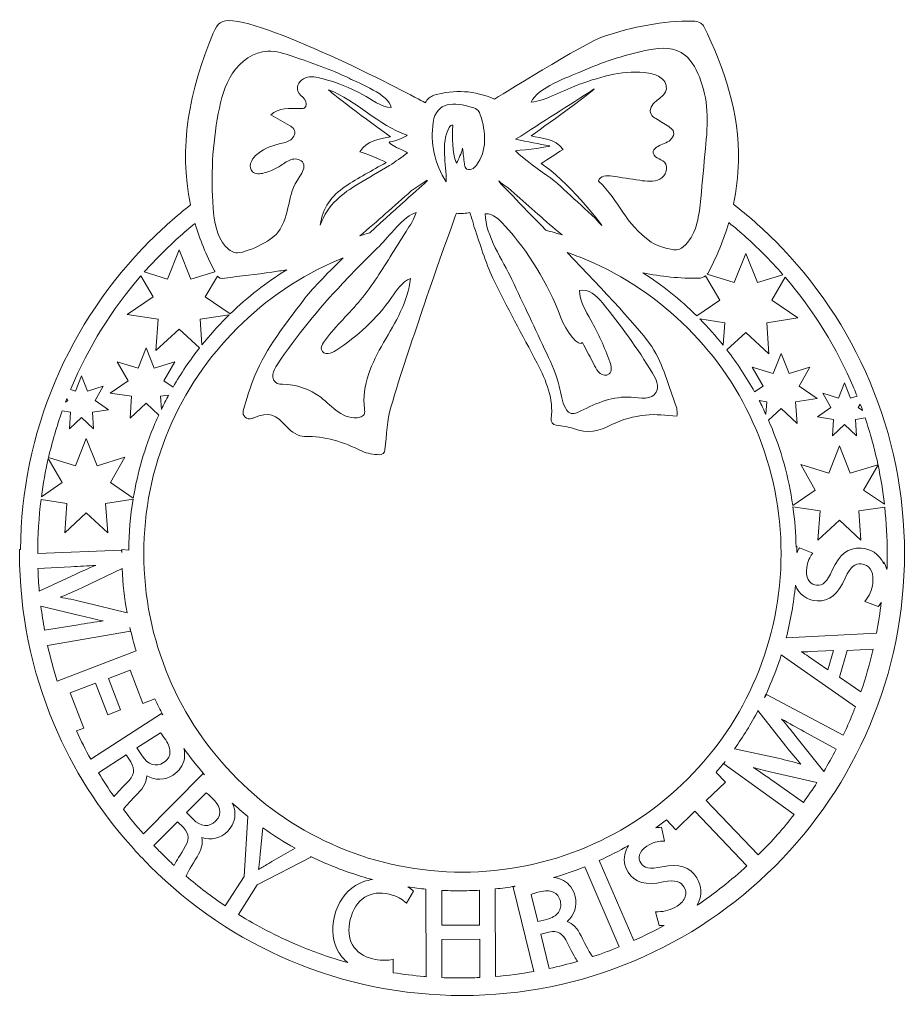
# Model space of a CAD drawing. Header units: millimetres. Extents: x 494 to 904, y -948 to 514.
# Drawn here: x 493.8 to 904.3, y 61.4 to 514.3 of the extents above; entities that cross this region are included whole.
import ezdxf

# ---------------------------------------------------------------- set-up
doc = ezdxf.new("R2010")
doc.units = ezdxf.units.MM
doc.header["$MEASUREMENT"] = 0
doc.layers.add('Layer 2', color=7, linetype='Continuous')

msp = doc.modelspace()

# ---------------------------------------------------------------- linework, layer by layer
at = {"layer": 'Layer 2', "lineweight": 0}
for points, knots in [([(888.23, 346.33), (877.9, 370.75), (863.11, 392.68), (844.28, 411.51), (838.16, 417.63), (831.71, 423.31), (824.97, 428.56), (826.33, 435.01), (827.12, 441.62), (827.28, 448.39), (827.82, 470.85), (820.83, 491.43), (811.17, 511.27), (810.55, 512.52), (808.08, 513.51), (806.47, 513.53), (792.11, 513.68), (778.21, 510.9), (764.64, 506.37), (756.36, 503.6), (714.38, 477.47), (714.15, 477.35), (714.15, 477.35), (714.15, 477.35), (714.15, 477.35), (705, 481.29), (695.55, 481.97), (686.01, 479.08), (684.49, 478.62), (682.58, 477.13), (682.16, 475.73), (682.15, 475.69), (682.14, 475.65), (682.13, 475.62), (680.22, 476.6), (615.44, 511.23), (592.77, 513.68), (587.46, 514.25), (585.54, 512.55), (583.57, 507.87), (572.34, 481.23), (567.58, 454.69), (573.09, 428.2), (566.51, 423.05), (560.22, 417.49), (554.25, 411.51), (535.41, 392.68), (520.63, 370.75), (510.3, 346.33), (499.85, 321.62), (494.44, 295.42), (494.19, 268.41), (494.19, 268.41), (493.76, 268.4), (493.76, 268.4), (493.76, 267.79), (493.75, 267.19), (493.75, 266.59), (493.75, 239.04), (499.15, 212.32), (509.79, 187.16), (518.55, 166.44), (530.54, 147.53), (545.5, 130.79), (548.31, 127.61), (551.23, 124.5), (554.25, 121.48), (573.08, 102.65), (595.01, 87.86), (619.43, 77.53), (644.72, 66.84), (671.58, 61.41), (699.26, 61.41), (726.95, 61.41), (753.81, 66.84), (779.09, 77.53), (803.51, 87.86), (825.45, 102.65), (844.28, 121.48), (863.11, 140.32), (877.9, 162.25), (888.23, 186.67), (898.92, 211.96), (904.35, 238.81), (904.35, 266.5), (904.35, 294.18), (898.92, 321.04), (888.23, 346.33)], [0, 0, 0, 0, 1, 1, 1, 2, 2, 2, 3, 3, 3, 4, 4, 4, 5, 5, 5, 6, 6, 6, 7, 7, 7, 8, 8, 8, 9, 9, 9, 10, 10, 10, 11, 11, 11, 12, 12, 12, 13, 13, 13, 14, 14, 14, 15, 15, 15, 16, 16, 16, 17, 17, 17, 18, 18, 18, 19, 19, 19, 20, 20, 20, 21, 21, 21, 22, 22, 22, 23, 23, 23, 24, 24, 24, 25, 25, 25, 26, 26, 26, 27, 27, 27, 28, 28, 28, 29, 29, 29, 29]), ([(585.99, 470.65), (587.23, 477.21), (588.92, 483.83), (592.61, 489.39), (596.29, 494.96), (602.3, 499.35), (608.97, 499.56), (612.84, 499.68), (616.6, 498.43), (620.27, 497.2), (629.23, 494.18), (638.22, 491.15), (646.7, 486.97), (651.5, 484.61), (665.24, 479.38), (666.15, 473.44), (661.78, 473.54), (656.97, 477.28), (653.18, 479.35), (647.2, 482.61), (640.82, 485.14), (634.23, 486.87), (631.66, 487.55), (628.89, 488.09), (626.39, 487.19), (623.88, 486.3), (621.92, 483.41), (622.94, 480.95), (623.54, 479.49), (624.99, 478.57), (625.96, 477.32), (626.92, 476.07), (627.2, 473.9), (625.81, 473.16), (625.26, 472.87), (624.6, 472.89), (623.98, 472.92), (619.23, 473.16), (613.93, 473.26), (610.38, 470.09), (613.25, 468.43), (616.12, 466.76), (618.99, 465.1), (619.76, 464.65), (620.56, 464.17), (621.04, 463.41), (622.05, 461.81), (621.12, 459.56), (619.58, 458.44), (618.05, 457.32), (616.09, 457), (614.24, 456.56), (610.23, 455.61), (606.3, 453.94), (603.3, 451.12), (601.23, 449.16), (599.73, 445.62), (601.78, 443.65), (603.16, 442.33), (605.38, 442.55), (607.22, 443.04), (609.99, 443.79), (612.64, 444.96), (615.04, 446.52), (616.7, 447.6), (618.3, 448.88), (620.21, 449.39), (622.13, 449.9), (624.52, 449.35), (625.38, 447.57), (626.34, 445.6), (625.05, 443.32), (623.8, 441.52), (617.15, 431.89), (620.12, 424.89), (613.48, 415.26), (611.1, 411.83), (598.17, 405.34), (594.05, 406.03), (592.2, 406.33), (590.63, 407.56), (589.38, 408.96), (585.13, 413.75), (584.08, 420.52), (583.59, 426.9), (582.46, 441.51), (583.26, 456.26), (585.99, 470.65)], [0, 0, 0, 0, 1, 1, 1, 2, 2, 2, 3, 3, 3, 4, 4, 4, 5, 5, 5, 6, 6, 6, 7, 7, 7, 8, 8, 8, 9, 9, 9, 10, 10, 10, 11, 11, 11, 12, 12, 12, 13, 13, 13, 14, 14, 14, 15, 15, 15, 16, 16, 16, 17, 17, 17, 18, 18, 18, 19, 19, 19, 20, 20, 20, 21, 21, 21, 22, 22, 22, 23, 23, 23, 24, 24, 24, 25, 25, 25, 26, 26, 26, 27, 27, 27, 28, 28, 28, 29, 29, 29, 29]), ([(754.47, 490.19), (763.79, 494.33), (773.53, 497.53), (783.49, 499.72), (789.26, 500.99), (795.63, 501.83), (800.76, 498.91), (804.94, 496.53), (807.48, 492.07), (809.21, 487.59), (811.16, 482.55), (812.34, 477.23), (812.71, 471.84), (813.11, 466.05), (812.56, 460.24), (812.02, 454.46), (811.29, 446.71), (810.57, 438.96), (809.84, 431.21), (809.12, 423.57), (808.12, 415.29), (802.79, 409.76), (801.63, 408.55), (800.18, 407.47), (798.51, 407.34), (796.06, 407.14), (788.87, 409.54), (786.87, 410.96), (774.24, 419.97), (772.34, 429.74), (762.41, 439.28), (762.93, 441.75), (766.35, 441.96), (768.84, 441.58), (773.06, 440.94), (777.27, 440.29), (781.49, 439.65), (784.62, 439.18), (788, 438.73), (790.82, 440.19), (793.63, 441.64), (795.2, 445.83), (792.95, 448.06), (792.03, 448.98), (790.72, 449.36), (789.59, 450.01), (788.47, 450.66), (787.44, 451.87), (787.75, 453.13), (787.88, 453.65), (788.22, 454.09), (788.61, 454.46), (790.19, 455.96), (792.48, 456.39), (794.4, 457.43), (796.31, 458.46), (798, 460.77), (796.99, 462.7), (796.56, 463.53), (795.73, 464.07), (794.94, 464.56), (792.95, 465.81), (790.96, 467.06), (788.97, 468.3), (788.13, 468.83), (787.25, 469.4), (786.77, 470.26), (785.62, 472.33), (787.25, 474.86), (789.08, 476.36), (790.9, 477.86), (793.16, 479.23), (793.74, 481.52), (794.26, 483.57), (793.17, 485.77), (791.51, 487.08), (789.86, 488.39), (787.75, 488.97), (785.67, 489.32), (774.86, 491.16), (763.89, 487.88), (753.57, 484.19), (746.56, 481.68), (738.27, 476.76), (731.08, 475.83), (734, 482.62), (748.12, 487.37), (754.47, 490.19)], [0, 0, 0, 0, 1, 1, 1, 2, 2, 2, 3, 3, 3, 4, 4, 4, 5, 5, 5, 6, 6, 6, 7, 7, 7, 8, 8, 8, 9, 9, 9, 10, 10, 10, 11, 11, 11, 12, 12, 12, 13, 13, 13, 14, 14, 14, 15, 15, 15, 16, 16, 16, 17, 17, 17, 18, 18, 18, 19, 19, 19, 20, 20, 20, 21, 21, 21, 22, 22, 22, 23, 23, 23, 24, 24, 24, 25, 25, 25, 26, 26, 26, 27, 27, 27, 28, 28, 28, 29, 29, 29, 29]), ([(673.79, 452.33), (670.99, 450.37), (668.27, 448.29), (665.36, 446.5), (660.55, 443.54), (655.55, 440.87), (650.74, 437.89), (644.11, 433.78), (636.64, 428.51), (633.28, 418.9), (634.24, 426.76), (638.61, 432.58), (644.88, 436.79), (650.88, 440.83), (657.36, 444.15), (663.85, 447.91), (661.49, 449.3), (653.85, 452.33), (651.61, 452.84), (655.24, 458.3), (660.7, 458.8), (665.94, 459.85), (655.89, 466.91), (636.84, 481.34), (637.07, 481.7), (650.34, 476.56), (660.04, 465.24), (673.61, 460.6), (673.51, 460), (668.2, 457.82), (665.63, 457.44), (663.09, 457.06), (673.64, 452.81), (673.79, 452.33)], [0, 0, 0, 0, 1, 1, 1, 2, 2, 2, 3, 3, 3, 4, 4, 4, 5, 5, 5, 6, 6, 6, 7, 7, 7, 8, 8, 8, 9, 9, 9, 10, 10, 10, 11, 11, 11, 11]), ([(723.93, 458.68), (736.48, 466.71), (748.44, 474.37), (760.4, 482.02), (760.64, 481.64), (741.17, 467.23), (731.08, 460.31), (736.21, 458.98), (742.07, 459.2), (745.96, 454), (742.47, 451.76), (739.26, 449.69), (735.77, 447.45), (747.07, 440.38), (764.25, 418.97), (763.87, 418.61), (760.26, 423.05), (755.18, 427.24), (751, 431.05), (746.64, 435.02), (743.24, 438.7), (738.3, 442.01), (733.4, 445.28), (723.79, 452.81), (723.93, 453.38), (729.11, 453.74), (739.67, 455.2), (739.76, 455.57), (734.7, 456.56), (729.63, 457.56), (723.93, 458.68)], [0, 0, 0, 0, 1, 1, 1, 2, 2, 2, 3, 3, 3, 4, 4, 4, 5, 5, 5, 6, 6, 6, 7, 7, 7, 8, 8, 8, 9, 9, 9, 10, 10, 10, 10]), ([(685.66, 466.53), (687.1, 476.34), (695.58, 476), (703.79, 473.49), (704.78, 473.18), (705.79, 472.8), (706.48, 472.03), (707, 471.45), (707.29, 470.7), (707.55, 469.96), (710.22, 462.29), (710.73, 453.1), (705.75, 446.69), (705.14, 445.9), (704.43, 445.15), (703.5, 444.79), (702.57, 444.44), (701.39, 444.57), (700.77, 445.34), (700.34, 445.88), (700.23, 446.59), (700.15, 447.27), (699.85, 449.69), (699.58, 452.11), (699.33, 454.54), (698.66, 452.09), (697.69, 449.74), (696.44, 447.53), (694.4, 453.13), (694.57, 459.25), (694.76, 465.2), (694.1, 465.5), (693.44, 464.8), (693.09, 464.16), (691.05, 460.43), (690.73, 456), (690.93, 451.74), (691.14, 447.49), (691.83, 443.26), (691.65, 439), (686.45, 447.06), (684.28, 457.04), (685.66, 466.53)], [0, 0, 0, 0, 1, 1, 1, 2, 2, 2, 3, 3, 3, 4, 4, 4, 5, 5, 5, 6, 6, 6, 7, 7, 7, 8, 8, 8, 9, 9, 9, 10, 10, 10, 11, 11, 11, 12, 12, 12, 13, 13, 13, 14, 14, 14, 14]), ([(682.91, 439.69), (682.94, 439.63), (682.97, 439.56), (682.99, 439.5), (682.29, 438.7), (669.74, 427.73), (656.3, 415.3), (654.73, 414.85), (653.17, 414.37), (651.62, 413.87), (659.74, 420.61), (667.56, 427.76), (675.52, 434.71), (677.99, 436.36), (680.46, 438.02), (682.91, 439.69)], [0, 0, 0, 0, 1, 1, 1, 2, 2, 2, 3, 3, 3, 4, 4, 4, 5, 5, 5, 5]), ([(719.47, 436.81), (719.78, 436.6), (720.1, 436.4), (720.42, 436.2), (727.82, 429.63), (735.06, 423.14), (742.45, 416.84), (743.48, 415.96), (744.52, 415.12), (745.57, 414.29), (743.05, 415.08), (740.52, 415.8), (737.96, 416.46), (725.87, 428.99), (716.31, 438.77), (716.07, 439.33), (717.17, 438.44), (718.31, 437.6), (719.47, 436.81)], [0, 0, 0, 0, 1, 1, 1, 2, 2, 2, 3, 3, 3, 4, 4, 4, 5, 5, 5, 6, 6, 6, 6]), ([(696.54, 424.4), (697.55, 424.25), (698.6, 424.19), (699.73, 424.26), (700.8, 424.32), (701.79, 424.49), (702.7, 424.76), (702.77, 424.53), (702.83, 424.3), (702.9, 424.07), (703.36, 422.49), (703.87, 420.92), (704.4, 419.36), (704.45, 418.88), (704.55, 418.39), (704.74, 417.85), (707.57, 409.95), (709.77, 401.75), (713.37, 394.22), (719.76, 380.86), (727.02, 367.92), (733.88, 354.78), (738.18, 346.57), (741.7, 338.17), (740.4, 329.17), (740.17, 327.64), (741.24, 326.22), (742.77, 326.02), (745.56, 325.65), (748.26, 325.36), (750.71, 324.42), (757.16, 321.95), (762.63, 323.18), (768.61, 326.29), (773.31, 328.74), (778.83, 330.05), (784.14, 330.74), (788.86, 331.36), (793.79, 330.44), (798.73, 330.19), (798.81, 330.64), (798.98, 331.07), (798.94, 331.48), (798.83, 332.55), (798.81, 333.67), (798.43, 334.64), (794.81, 344), (792.5, 354.23), (787.13, 362.47), (782.55, 369.49), (764.58, 388.71), (747.86, 406.17), (750.87, 405.12), (753.86, 403.97), (756.81, 402.72), (774.41, 395.28), (790.22, 384.62), (803.8, 371.04), (817.38, 357.46), (828.04, 341.65), (835.49, 324.04), (843.2, 305.82), (847.1, 286.46), (847.1, 266.5), (847.1, 246.54), (843.2, 227.18), (835.49, 208.95), (828.04, 191.35), (817.38, 175.54), (803.8, 161.96), (790.22, 148.38), (774.41, 137.72), (756.81, 130.27), (738.58, 122.56), (719.22, 118.66), (699.26, 118.66), (679.3, 118.66), (659.94, 122.56), (641.72, 130.27), (624.11, 137.72), (608.3, 148.38), (594.72, 161.96), (581.14, 175.54), (570.48, 191.35), (563.04, 208.95), (555.33, 227.18), (551.42, 246.54), (551.42, 266.5), (551.42, 286.46), (555.33, 305.82), (563.04, 324.04), (570.48, 341.65), (581.14, 357.46), (594.72, 371.04), (608.3, 384.62), (624.11, 395.28), (641.72, 402.72), (642.46, 403.04), (643.2, 403.34), (643.94, 403.64), (636.01, 395.97), (629.01, 388.75), (625.47, 383.99), (617.15, 372.8), (608.24, 362.04), (602.93, 349.01), (600.79, 343.74), (599.22, 338.24), (597.58, 332.76), (596.86, 330.36), (599.24, 328.18), (601.57, 329.12), (601.76, 329.2), (601.96, 329.28), (602.15, 329.36), (609.73, 332.41), (612.6, 331.3), (617.86, 325.11), (619.73, 322.9), (623.21, 320.72), (625.9, 320.79), (635.58, 321.03), (644.14, 318.16), (652.66, 313.97), (655.14, 312.75), (658.11, 312.53), (660.57, 312.32), (661.95, 312.2), (663.17, 313.21), (663.32, 314.58), (664.11, 321.86), (664.32, 328.32), (666.05, 334.34), (670.44, 349.6), (675.71, 364.61), (680.73, 379.69), (684.98, 392.44), (695.65, 422.59), (696.54, 424.4)], [0, 0, 0, 0, 1, 1, 1, 2, 2, 2, 3, 3, 3, 4, 4, 4, 5, 5, 5, 6, 6, 6, 7, 7, 7, 8, 8, 8, 9, 9, 9, 10, 10, 10, 11, 11, 11, 12, 12, 12, 13, 13, 13, 14, 14, 14, 15, 15, 15, 16, 16, 16, 17, 17, 17, 18, 18, 18, 19, 19, 19, 20, 20, 20, 21, 21, 21, 22, 22, 22, 23, 23, 23, 24, 24, 24, 25, 25, 25, 26, 26, 26, 27, 27, 27, 28, 28, 28, 29, 29, 29, 30, 30, 30, 31, 31, 31, 32, 32, 32, 33, 33, 33, 34, 34, 34, 35, 35, 35, 36, 36, 36, 37, 37, 37, 38, 38, 38, 39, 39, 39, 40, 40, 40, 41, 41, 41, 42, 42, 42, 43, 43, 43, 44, 44, 44, 45, 45, 45, 46, 46, 46, 46]), ([(633.82, 361.1), (634.15, 359.84), (635.61, 359.14), (636.92, 359.23), (638.22, 359.33), (639.4, 360.02), (640.51, 360.72), (650.63, 367.11), (659.48, 375.51), (666.39, 385.28), (668.81, 388.71), (671.22, 392.5), (675.08, 394.14), (674.18, 383.33), (668.09, 373.76), (662.68, 364.35), (657.28, 354.94), (652.26, 344.41), (653.8, 333.67), (653.92, 332.79), (654.08, 331.83), (653.64, 331.06), (653.24, 330.34), (652.43, 329.97), (651.64, 329.75), (648.22, 328.83), (644.56, 330.17), (641.64, 332.17), (638.72, 334.18), (636.3, 336.82), (633.48, 338.97), (628.43, 342.82), (622.13, 344.99), (615.79, 345.07), (614.94, 345.08), (614.06, 345.06), (613.28, 345.4), (611.75, 346.06), (611.08, 347.95), (611.3, 349.59), (611.52, 351.24), (612.44, 352.7), (613.35, 354.08), (622.2, 367.57), (632.56, 379.98), (643.58, 391.73), (649.16, 397.68), (654.91, 403.47), (660.74, 409.16), (664.88, 413.21), (672.23, 423.39), (677.77, 424.64), (676.82, 421.53), (674.86, 418.67), (673.13, 415.91), (670.66, 411.99), (668.2, 408.06), (665.73, 404.14), (661.15, 396.85), (656.56, 389.53), (650.99, 382.97), (645.66, 376.7), (639.47, 371.14), (634.84, 364.35), (634.18, 363.38), (633.53, 362.24), (633.82, 361.1)], [0, 0, 0, 0, 1, 1, 1, 2, 2, 2, 3, 3, 3, 4, 4, 4, 5, 5, 5, 6, 6, 6, 7, 7, 7, 8, 8, 8, 9, 9, 9, 10, 10, 10, 11, 11, 11, 12, 12, 12, 13, 13, 13, 14, 14, 14, 15, 15, 15, 16, 16, 16, 17, 17, 17, 18, 18, 18, 19, 19, 19, 20, 20, 20, 21, 21, 21, 22, 22, 22, 22]), ([(718.83, 418.71), (730.01, 406.36), (738.85, 391.9), (744.74, 376.31), (747.4, 369.28), (753.41, 361.83), (754.93, 364.46), (756.81, 360.84), (758.69, 357.22), (760.57, 353.6), (761.25, 352.28), (761.97, 350.92), (763.15, 350.02), (764.33, 349.13), (766.12, 348.84), (767.27, 349.78), (768.85, 351.06), (768.34, 353.54), (767.65, 355.45), (765.23, 362.12), (762.28, 368.6), (758.83, 374.79), (756.41, 379.13), (753.67, 383.59), (753.57, 388.56), (757.7, 389.59), (761.45, 386.05), (764.17, 382.77), (772.72, 372.48), (780.52, 361.55), (787.48, 350.11), (789.1, 347.44), (790.7, 344.09), (789.18, 341.36), (787.12, 337.66), (781.71, 338.59), (777.5, 338.96), (769.38, 339.67), (761.48, 336.33), (754.23, 332.61), (752.63, 331.79), (750.75, 330.94), (749.12, 331.7), (748.25, 332.1), (747.64, 332.9), (747.16, 333.73), (745.35, 336.85), (745, 340.57), (744.19, 344.09), (742.97, 349.36), (740.65, 354.31), (738.35, 359.22), (732.98, 370.67), (727.61, 382.12), (722.24, 393.57), (717.96, 402.69), (709.95, 413.79), (709.81, 424.11), (713.42, 424.43), (716.58, 421.2), (718.83, 418.71)], [0, 0, 0, 0, 1, 1, 1, 2, 2, 2, 3, 3, 3, 4, 4, 4, 5, 5, 5, 6, 6, 6, 7, 7, 7, 8, 8, 8, 9, 9, 9, 10, 10, 10, 11, 11, 11, 12, 12, 12, 13, 13, 13, 14, 14, 14, 15, 15, 15, 16, 16, 16, 17, 17, 17, 18, 18, 18, 19, 19, 19, 20, 20, 20, 20]), ([(559.9, 405.86), (564.8, 410.75), (569.91, 415.35), (575.22, 419.67), (577.37, 412.34), (580.33, 405.01), (584.2, 397.69), (584.27, 397.54), (584.35, 397.39), (584.42, 397.25), (584.42, 397.25), (573.2, 393.85), (573.2, 393.85), (573.2, 393.85), (567.82, 407.32), (567.82, 407.32), (567.82, 407.32), (562.44, 393.85), (562.44, 393.85), (562.44, 393.85), (551.66, 397.11), (551.66, 397.11), (554.31, 400.1), (557.06, 403.01), (559.9, 405.86)], [0, 0, 0, 0, 1, 1, 1, 2, 2, 2, 3, 3, 3, 4, 4, 4, 5, 5, 5, 6, 6, 6, 7, 7, 7, 8, 8, 8, 8]), ([(822.83, 420.05), (828.31, 415.63), (833.58, 410.89), (838.62, 405.86), (841.86, 402.62), (844.97, 399.29), (847.95, 395.86), (847.95, 395.86), (836.1, 392.28), (836.1, 392.28), (836.1, 392.28), (830.72, 405.75), (830.72, 405.75), (830.72, 405.75), (825.34, 392.28), (825.34, 392.28), (825.34, 392.28), (812.82, 396.07), (812.82, 396.07), (812.99, 396.26), (813.13, 396.46), (813.24, 396.67), (817.24, 404.24), (820.47, 412.02), (822.83, 420.05)], [0, 0, 0, 0, 1, 1, 1, 2, 2, 2, 3, 3, 3, 4, 4, 4, 5, 5, 5, 6, 6, 6, 7, 7, 7, 8, 8, 8, 8]), ([(513.54, 332.61), (513.54, 332.61), (517.43, 332.02), (517.43, 332.02), (517.43, 332.02), (516.87, 324.39), (516.87, 324.39), (516.87, 324.39), (522.49, 329.58), (522.49, 329.58), (522.49, 329.58), (528.1, 324.39), (528.1, 324.39), (528.1, 324.39), (527.55, 332.02), (527.55, 332.02), (527.55, 332.02), (535.11, 333.17), (535.11, 333.17), (535.11, 333.17), (528.8, 337.49), (528.8, 337.49), (528.8, 337.49), (532.61, 344.12), (532.61, 344.12), (532.61, 344.12), (525.3, 341.88), (525.3, 341.88), (525.3, 341.88), (522.49, 349), (522.49, 349), (522.49, 349), (519.68, 341.88), (519.68, 341.88), (519.68, 341.88), (517.4, 342.58), (517.4, 342.58), (517.49, 342.79), (517.58, 343), (517.67, 343.21), (525.72, 362.24), (536.58, 379.7), (550.06, 395.28), (550.06, 395.28), (555.73, 385.53), (555.73, 385.53), (555.73, 385.53), (543.63, 377.34), (543.63, 377.34), (543.63, 377.34), (558.12, 375.16), (558.12, 375.16), (558.12, 375.16), (557.05, 360.71), (557.05, 360.71), (557.05, 360.71), (567.82, 370.54), (567.82, 370.54), (567.82, 370.54), (577.28, 361.9), (577.28, 361.9), (572.76, 356.14), (568.67, 350.08), (565.03, 343.74), (565.03, 343.74), (560.77, 346.66), (560.77, 346.66), (560.77, 346.66), (565.8, 355.42), (565.8, 355.42), (565.8, 355.42), (556.15, 352.46), (556.15, 352.46), (556.15, 352.46), (552.44, 361.85), (552.44, 361.85), (552.44, 361.85), (548.73, 352.46), (548.73, 352.46), (548.73, 352.46), (539.07, 355.42), (539.07, 355.42), (539.07, 355.42), (544.1, 346.66), (544.1, 346.66), (544.1, 346.66), (535.77, 340.95), (535.77, 340.95), (535.77, 340.95), (545.75, 339.43), (545.75, 339.43), (545.75, 339.43), (545.02, 329.35), (545.02, 329.35), (545.02, 329.35), (552.44, 336.21), (552.44, 336.21), (552.44, 336.21), (558.35, 330.75), (558.35, 330.75), (557.74, 329.43), (557.16, 328.11), (556.59, 326.77), (551.87, 315.6), (548.51, 304.02), (546.53, 292.15), (546.53, 292.15), (535.92, 299.41), (535.92, 299.41), (535.92, 299.41), (542.68, 311.19), (542.68, 311.19), (542.68, 311.19), (529.7, 307.21), (529.7, 307.21), (529.7, 307.21), (524.71, 319.84), (524.71, 319.84), (524.71, 319.84), (519.72, 307.21), (519.72, 307.21), (519.72, 307.21), (507.22, 311.04), (507.22, 311.04), (508.91, 318.33), (511.02, 325.53), (513.54, 332.61)], [0, 0, 0, 0, 1, 1, 1, 2, 2, 2, 3, 3, 3, 4, 4, 4, 5, 5, 5, 6, 6, 6, 7, 7, 7, 8, 8, 8, 9, 9, 9, 10, 10, 10, 11, 11, 11, 12, 12, 12, 13, 13, 13, 14, 14, 14, 15, 15, 15, 16, 16, 16, 17, 17, 17, 18, 18, 18, 19, 19, 19, 20, 20, 20, 21, 21, 21, 22, 22, 22, 23, 23, 23, 24, 24, 24, 25, 25, 25, 26, 26, 26, 27, 27, 27, 28, 28, 28, 29, 29, 29, 30, 30, 30, 31, 31, 31, 32, 32, 32, 33, 33, 33, 34, 34, 34, 35, 35, 35, 36, 36, 36, 37, 37, 37, 38, 38, 38, 39, 39, 39, 40, 40, 40, 41, 41, 41, 42, 42, 42, 42]), ([(579.91, 385.53), (579.91, 385.53), (585.55, 395.23), (585.55, 395.23), (586.22, 394.37), (587.18, 393.86), (589.03, 394.17), (596.26, 395.38), (603.6, 395.94), (610.86, 397.03), (613.15, 397.38), (615.45, 397.74), (617.73, 398.16), (608.32, 392.33), (599.54, 385.49), (591.5, 377.68), (591.5, 377.68), (579.91, 385.53), (579.91, 385.53)], [0, 0, 0, 0, 1, 1, 1, 2, 2, 2, 3, 3, 3, 4, 4, 4, 5, 5, 5, 6, 6, 6, 6]), ([(807.98, 376.75), (800.29, 384.33), (791.94, 391.03), (782.97, 396.79), (791.34, 394.95), (800.06, 394.13), (809.06, 394.19), (809.96, 394.2), (811.11, 394.68), (812.01, 395.34), (812.01, 395.34), (818.63, 383.96), (818.63, 383.96), (818.63, 383.96), (807.98, 376.75), (807.98, 376.75)], [0, 0, 0, 0, 1, 1, 1, 2, 2, 2, 3, 3, 3, 4, 4, 4, 5, 5, 5, 5]), ([(880.86, 343.21), (881.38, 341.98), (881.88, 340.75), (882.38, 339.52), (882.38, 339.52), (879.35, 338.59), (879.35, 338.59), (879.35, 338.59), (876.54, 345.7), (876.54, 345.7), (876.54, 345.7), (873.73, 338.59), (873.73, 338.59), (873.73, 338.59), (866.42, 340.83), (866.42, 340.83), (866.42, 340.83), (870.23, 334.2), (870.23, 334.2), (870.23, 334.2), (863.92, 329.88), (863.92, 329.88), (863.92, 329.88), (871.48, 328.72), (871.48, 328.72), (871.48, 328.72), (870.92, 321.1), (870.92, 321.1), (870.92, 321.1), (876.54, 326.29), (876.54, 326.29), (876.54, 326.29), (882.16, 321.1), (882.16, 321.1), (882.16, 321.1), (881.6, 328.72), (881.6, 328.72), (881.6, 328.72), (886.09, 329.41), (886.09, 329.41), (888.5, 322.27), (890.49, 315.03), (892.05, 307.68), (892.05, 307.68), (879.18, 303.74), (879.18, 303.74), (879.18, 303.74), (874.19, 316.37), (874.19, 316.37), (874.19, 316.37), (869.2, 303.74), (869.2, 303.74), (869.2, 303.74), (856.22, 307.71), (856.22, 307.71), (856.22, 307.71), (862.98, 295.94), (862.98, 295.94), (862.98, 295.94), (852.52, 288.77), (852.52, 288.77), (850.64, 301.83), (847.11, 314.54), (841.94, 326.77), (841.72, 327.29), (841.48, 327.8), (841.26, 328.31), (841.26, 328.31), (847.1, 333.72), (847.1, 333.72), (847.1, 333.72), (854.52, 326.86), (854.52, 326.86), (854.52, 326.86), (853.79, 336.93), (853.79, 336.93), (853.79, 336.93), (863.77, 338.46), (863.77, 338.46), (863.77, 338.46), (855.44, 344.17), (855.44, 344.17), (855.44, 344.17), (860.47, 352.92), (860.47, 352.92), (860.47, 352.92), (850.81, 349.97), (850.81, 349.97), (850.81, 349.97), (847.1, 359.36), (847.1, 359.36), (847.1, 359.36), (843.4, 349.97), (843.4, 349.97), (843.4, 349.97), (833.74, 352.92), (833.74, 352.92), (833.74, 352.92), (838.77, 344.17), (838.77, 344.17), (838.77, 344.17), (834.79, 341.44), (834.79, 341.44), (831.01, 348.27), (826.73, 354.78), (821.96, 360.96), (821.96, 360.96), (830.72, 368.97), (830.72, 368.97), (830.72, 368.97), (841.48, 359.14), (841.48, 359.14), (841.48, 359.14), (840.42, 373.59), (840.42, 373.59), (840.42, 373.59), (854.9, 375.77), (854.9, 375.77), (854.9, 375.77), (842.81, 383.96), (842.81, 383.96), (842.81, 383.96), (849.02, 394.63), (849.02, 394.63), (862.24, 379.22), (872.92, 361.98), (880.86, 343.21)], [0, 0, 0, 0, 1, 1, 1, 2, 2, 2, 3, 3, 3, 4, 4, 4, 5, 5, 5, 6, 6, 6, 7, 7, 7, 8, 8, 8, 9, 9, 9, 10, 10, 10, 11, 11, 11, 12, 12, 12, 13, 13, 13, 14, 14, 14, 15, 15, 15, 16, 16, 16, 17, 17, 17, 18, 18, 18, 19, 19, 19, 20, 20, 20, 21, 21, 21, 22, 22, 22, 23, 23, 23, 24, 24, 24, 25, 25, 25, 26, 26, 26, 27, 27, 27, 28, 28, 28, 29, 29, 29, 30, 30, 30, 31, 31, 31, 32, 32, 32, 33, 33, 33, 34, 34, 34, 35, 35, 35, 36, 36, 36, 37, 37, 37, 38, 38, 38, 39, 39, 39, 40, 40, 40, 41, 41, 41, 42, 42, 42, 42]), ([(591, 377.19), (590.59, 376.79), (590.18, 376.39), (589.77, 375.99), (585.73, 371.94), (581.93, 367.7), (578.39, 363.28), (578.39, 363.28), (577.51, 375.16), (577.51, 375.16), (577.51, 375.16), (591, 377.19), (591, 377.19)], [0, 0, 0, 0, 1, 1, 1, 2, 2, 2, 3, 3, 3, 4, 4, 4, 4]), ([(821.03, 373.59), (821.03, 373.59), (820.25, 363.13), (820.25, 363.13), (816.86, 367.37), (813.24, 371.45), (809.38, 375.34), (809.38, 375.34), (821.03, 373.59), (821.03, 373.59)], [0, 0, 0, 0, 1, 1, 1, 2, 2, 2, 3, 3, 3, 3]), ([(559.12, 339.43), (559.12, 339.43), (562.95, 340.01), (562.95, 340.01), (561.77, 337.83), (560.64, 335.61), (559.56, 333.36), (559.56, 333.36), (559.12, 339.43), (559.12, 339.43)], [0, 0, 0, 0, 1, 1, 1, 2, 2, 2, 3, 3, 3, 3]), ([(516.18, 337.49), (516.18, 337.49), (515.06, 336.73), (515.06, 336.73), (515.27, 337.27), (515.48, 337.81), (515.69, 338.35), (515.69, 338.35), (516.18, 337.49), (516.18, 337.49)], [0, 0, 0, 0, 1, 1, 1, 2, 2, 2, 3, 3, 3, 3]), ([(840.42, 336.93), (840.42, 336.93), (840, 331.14), (840, 331.14), (839.02, 333.27), (837.99, 335.39), (836.92, 337.47), (836.92, 337.47), (840.42, 336.93), (840.42, 336.93)], [0, 0, 0, 0, 1, 1, 1, 2, 2, 2, 3, 3, 3, 3]), ([(883.8, 335.85), (884.18, 334.83), (884.56, 333.8), (884.92, 332.78), (884.92, 332.78), (882.85, 334.2), (882.85, 334.2), (882.85, 334.2), (883.8, 335.85), (883.8, 335.85)], [0, 0, 0, 0, 1, 1, 1, 2, 2, 2, 3, 3, 3, 3]), ([(507.11, 310.55), (507.11, 310.55), (513.5, 299.41), (513.5, 299.41), (513.5, 299.41), (503.92, 292.85), (503.92, 292.85), (504.71, 298.81), (505.77, 304.71), (507.11, 310.55)], [0, 0, 0, 0, 1, 1, 1, 2, 2, 2, 3, 3, 3, 3]), ([(895.04, 289.33), (895.04, 289.33), (885.39, 295.94), (885.39, 295.94), (885.39, 295.94), (892.07, 307.56), (892.07, 307.56), (893.35, 301.55), (894.34, 295.47), (895.04, 289.33)], [0, 0, 0, 0, 1, 1, 1, 2, 2, 2, 3, 3, 3, 3]), ([(503.75, 291.52), (503.75, 291.52), (515.72, 289.69), (515.72, 289.69), (515.72, 289.69), (514.74, 276.15), (514.74, 276.15), (514.74, 276.15), (524.71, 285.36), (524.71, 285.36), (524.71, 285.36), (534.68, 276.15), (534.68, 276.15), (534.68, 276.15), (533.7, 289.69), (533.7, 289.69), (533.7, 289.69), (546.45, 291.64), (546.45, 291.64), (545.19, 283.9), (544.51, 276.05), (544.43, 268.1), (544.43, 268.1), (541.21, 268.38), (541.21, 268.38), (541.21, 267.92), (541.2, 267.45), (541.2, 266.99), (541.2, 266.99), (541.09, 268.07), (541.09, 268.07), (541.09, 268.07), (502.18, 266.55), (502.18, 266.55), (502.18, 274.96), (502.71, 283.29), (503.75, 291.52)], [0, 0, 0, 0, 1, 1, 1, 2, 2, 2, 3, 3, 3, 4, 4, 4, 5, 5, 5, 6, 6, 6, 7, 7, 7, 8, 8, 8, 9, 9, 9, 10, 10, 10, 11, 11, 11, 12, 12, 12, 12]), ([(894.82, 262.65), (894.81, 262.32), (894.81, 261.99), (894.8, 261.66), (892.66, 266.58), (888.28, 268.7), (884.26, 268.93), (878.25, 269.27), (874.23, 266.23), (870.85, 258.77), (868.37, 253.3), (866.6, 251.61), (863.58, 251.77), (861.25, 251.91), (858.62, 253.79), (858.9, 258.67), (859.08, 261.79), (860.14, 264.32), (861.07, 265.65), (861.07, 265.65), (861.79, 266.68), (861.79, 266.68), (861.79, 266.68), (855.7, 269.14), (855.7, 269.14), (855.7, 269.14), (855.25, 268.46), (855.25, 268.46), (855.03, 268.14), (854.73, 267.64), (854.41, 266.95), (854.41, 267.92), (854.39, 268.89), (854.37, 269.85), (854.27, 269.74), (854.17, 269.61), (854.07, 269.49), (853.96, 275.77), (853.47, 281.99), (852.61, 288.14), (852.61, 288.14), (865.2, 286.22), (865.2, 286.22), (865.2, 286.22), (864.22, 272.67), (864.22, 272.67), (864.22, 272.67), (874.19, 281.89), (874.19, 281.89), (874.19, 281.89), (884.16, 272.67), (884.16, 272.67), (884.16, 272.67), (883.17, 286.22), (883.17, 286.22), (883.17, 286.22), (895.19, 288.05), (895.19, 288.05), (895.96, 280.94), (896.35, 273.75), (896.35, 266.5), (896.35, 264), (896.3, 261.51), (896.21, 259.03), (895.75, 260.28), (895.3, 261.48), (894.82, 262.65)], [0, 0, 0, 0, 1, 1, 1, 2, 2, 2, 3, 3, 3, 4, 4, 4, 5, 5, 5, 6, 6, 6, 7, 7, 7, 8, 8, 8, 9, 9, 9, 10, 10, 10, 11, 11, 11, 12, 12, 12, 13, 13, 13, 14, 14, 14, 15, 15, 15, 16, 16, 16, 17, 17, 17, 18, 18, 18, 19, 19, 19, 20, 20, 20, 21, 21, 21, 22, 22, 22, 22]), ([(502.3, 259.6), (502.3, 259.6), (517.63, 260.31), (517.63, 260.31), (521.5, 260.5), (525.49, 260.74), (529.12, 260.99), (526.35, 259.86), (523.32, 258.53), (519.9, 256.96), (519.9, 256.96), (502.94, 249), (502.94, 249), (502.63, 252.52), (502.42, 256.05), (502.3, 259.6)], [0, 0, 0, 0, 1, 1, 1, 2, 2, 2, 3, 3, 3, 4, 4, 4, 5, 5, 5, 5]), ([(543.63, 238.89), (543.63, 238.89), (523.37, 243.94), (523.37, 243.94), (519.23, 244.91), (515.74, 245.65), (512.66, 246.21), (515.86, 247.48), (519.15, 248.91), (522.65, 250.53), (522.65, 250.53), (541.36, 259.51), (541.36, 259.51), (541.67, 252.55), (542.42, 245.67), (543.63, 238.89)], [0, 0, 0, 0, 1, 1, 1, 2, 2, 2, 3, 3, 3, 4, 4, 4, 5, 5, 5, 5]), ([(891.38, 229.45), (891.38, 229.45), (849.47, 227.39), (849.47, 227.39), (851.53, 235.38), (852.95, 243.53), (853.72, 251.8), (855.47, 247.52), (859.07, 244.74), (863.76, 244.47), (869.37, 244.15), (873.64, 247.62), (876.84, 255.08), (879.34, 260.75), (881.54, 261.79), (884.27, 261.63), (887.9, 261.43), (890, 258.45), (889.74, 253.85), (889.56, 250.75), (888.47, 247.61), (886.76, 245.25), (886.76, 245.25), (885.99, 244.19), (885.99, 244.19), (885.99, 244.19), (892.21, 241.83), (892.21, 241.83), (892.21, 241.83), (892.66, 242.43), (892.66, 242.43), (892.98, 242.85), (893.28, 243.34), (893.57, 243.87), (893.02, 239.03), (892.29, 234.22), (891.38, 229.45)], [0, 0, 0, 0, 1, 1, 1, 2, 2, 2, 3, 3, 3, 4, 4, 4, 5, 5, 5, 6, 6, 6, 7, 7, 7, 8, 8, 8, 9, 9, 9, 10, 10, 10, 11, 11, 11, 12, 12, 12, 12]), ([(503.67, 242.11), (503.67, 242.11), (522.36, 237.53), (522.36, 237.53), (525.98, 236.63), (529.42, 235.88), (532.59, 235.23), (528.73, 234.67), (524.57, 234), (520.99, 233.41), (520.99, 233.41), (505.39, 230.85), (505.39, 230.85), (504.7, 234.58), (504.13, 238.34), (503.67, 242.11)], [0, 0, 0, 0, 1, 1, 1, 2, 2, 2, 3, 3, 3, 4, 4, 4, 5, 5, 5, 5]), ([(506.79, 223.86), (506.79, 223.86), (545.18, 230.48), (545.18, 230.48), (545.18, 230.48), (545, 232.09), (545, 232.09), (545.82, 228.46), (546.77, 224.85), (547.85, 221.28), (547.85, 221.28), (511.23, 207.27), (511.23, 207.27), (509.51, 212.74), (508.03, 218.27), (506.79, 223.86)], [0, 0, 0, 0, 1, 1, 1, 2, 2, 2, 3, 3, 3, 4, 4, 4, 5, 5, 5, 5]), ([(884.14, 202.32), (884.14, 202.32), (874.19, 209.11), (874.19, 209.11), (874.19, 209.11), (877.75, 221.51), (877.75, 221.51), (877.75, 221.51), (889.83, 222.09), (889.83, 222.09), (888.28, 215.41), (886.39, 208.82), (884.14, 202.32)], [0, 0, 0, 0, 1, 1, 1, 2, 2, 2, 3, 3, 3, 4, 4, 4, 4]), ([(879.38, 189.89), (878.27, 187.27), (877.11, 184.69), (875.9, 182.14), (875.9, 182.14), (840.33, 201.14), (840.33, 201.14), (840.33, 201.14), (839.44, 199.69), (839.44, 199.69), (840.36, 201.65), (841.26, 203.62), (842.1, 205.63), (844.02, 210.16), (845.71, 214.76), (847.18, 219.41), (847.18, 219.41), (881.62, 195.42), (881.62, 195.42), (880.9, 193.57), (880.15, 191.72), (879.38, 189.89)], [0, 0, 0, 0, 1, 1, 1, 2, 2, 2, 3, 3, 3, 4, 4, 4, 5, 5, 5, 6, 6, 6, 7, 7, 7, 7]), ([(856.41, 220.9), (857.72, 220.89), (859.09, 220.9), (860.54, 220.97), (860.54, 220.97), (871.44, 221.55), (871.44, 221.55), (871.44, 221.55), (868.83, 212.47), (868.83, 212.47), (868.83, 212.47), (859.82, 218.71), (859.82, 218.71), (858.7, 219.5), (857.55, 220.22), (856.41, 220.9)], [0, 0, 0, 0, 1, 1, 1, 2, 2, 2, 3, 3, 3, 4, 4, 4, 5, 5, 5, 5]), ([(520.16, 184.14), (520.16, 184.14), (523.57, 185.44), (523.57, 185.44), (523.57, 185.44), (517.31, 201.8), (517.31, 201.8), (517.31, 201.8), (529.06, 206.3), (529.06, 206.3), (529.06, 206.3), (534.65, 191.67), (534.65, 191.67), (534.65, 191.67), (540.56, 193.93), (540.56, 193.93), (540.56, 193.93), (534.96, 208.55), (534.96, 208.55), (534.96, 208.55), (545.03, 212.4), (545.03, 212.4), (545.03, 212.4), (550.97, 196.88), (550.97, 196.88), (550.97, 196.88), (556.5, 199), (556.5, 199), (557.7, 196.49), (558.96, 194.02), (560.29, 191.58), (560.27, 191.61), (560.24, 191.64), (560.22, 191.66), (560.22, 191.66), (559.65, 192.27), (559.65, 192.27), (559.65, 192.27), (526.81, 171), (526.81, 171), (524.43, 175.29), (522.22, 179.67), (520.16, 184.14)], [0, 0, 0, 0, 1, 1, 1, 2, 2, 2, 3, 3, 3, 4, 4, 4, 5, 5, 5, 6, 6, 6, 7, 7, 7, 8, 8, 8, 9, 9, 9, 10, 10, 10, 11, 11, 11, 12, 12, 12, 13, 13, 13, 14, 14, 14, 14]), ([(836.38, 193.57), (836.38, 193.57), (849.28, 177.12), (849.28, 177.12), (851.94, 173.81), (854.24, 171.09), (856.33, 168.75), (853.02, 169.71), (849.55, 170.61), (845.79, 171.48), (845.79, 171.48), (825.5, 175.88), (825.5, 175.88), (829.52, 181.53), (833.14, 187.43), (836.38, 193.57)], [0, 0, 0, 0, 1, 1, 1, 2, 2, 2, 3, 3, 3, 4, 4, 4, 5, 5, 5, 5]), ([(866.87, 165.28), (866.87, 165.28), (854.01, 181.56), (854.01, 181.56), (851.7, 184.49), (849.45, 187.2), (847.35, 189.66), (850.73, 187.72), (854.43, 185.7), (857.62, 183.96), (857.62, 183.96), (872.72, 175.73), (872.72, 175.73), (870.87, 172.19), (868.93, 168.7), (866.87, 165.28)], [0, 0, 0, 0, 1, 1, 1, 2, 2, 2, 3, 3, 3, 4, 4, 4, 5, 5, 5, 5]), ([(563.56, 173.96), (563.44, 172.16), (562.46, 170.64), (560.63, 169.46), (557.17, 167.22), (553.33, 168.44), (550.61, 172.64), (550.61, 172.64), (548.25, 176.29), (548.25, 176.29), (548.25, 176.29), (559.11, 183.32), (559.11, 183.32), (559.62, 182.75), (560.43, 181.73), (561.57, 179.96), (563.01, 177.74), (563.68, 175.72), (563.56, 173.96)], [0, 0, 0, 0, 1, 1, 1, 2, 2, 2, 3, 3, 3, 4, 4, 4, 5, 5, 5, 6, 6, 6, 6]), ([(530.43, 164.75), (530.43, 164.75), (543.25, 173.05), (543.25, 173.05), (543.25, 173.05), (545.37, 169.77), (545.37, 169.77), (547.55, 166.09), (547.04, 163.59), (543.35, 159.89), (540.2, 156.74), (538.52, 154.88), (537.59, 153.73), (535.08, 157.32), (532.69, 160.99), (530.43, 164.75)], [0, 0, 0, 0, 1, 1, 1, 2, 2, 2, 3, 3, 3, 4, 4, 4, 5, 5, 5, 5]), ([(551.22, 136.39), (547.98, 140.08), (544.88, 143.87), (541.93, 147.77), (543.21, 149.44), (545.67, 152.03), (548.66, 155.13), (551.36, 157.92), (552.75, 160.68), (552.79, 163.38), (556.71, 161.12), (561.16, 161.2), (565.01, 163.69), (567.83, 165.52), (569.73, 168.27), (570.22, 171.25), (570.47, 172.78), (570.39, 174.38), (569.97, 176.08), (572.97, 171.86), (576.18, 167.79), (579.59, 163.86), (579.59, 163.86), (579.59, 163.87), (579.59, 163.87), (579.59, 163.87), (578.9, 164.34), (578.9, 164.34), (578.9, 164.34), (551.22, 136.39), (551.22, 136.39)], [0, 0, 0, 0, 1, 1, 1, 2, 2, 2, 3, 3, 3, 4, 4, 4, 5, 5, 5, 6, 6, 6, 7, 7, 7, 8, 8, 8, 9, 9, 9, 10, 10, 10, 10]), ([(837.14, 127.25), (836.94, 127.04), (836.73, 126.84), (836.52, 126.64), (836.52, 126.64), (812.34, 151.89), (812.34, 151.89), (812.34, 151.89), (821.27, 160.44), (821.27, 160.44), (821.27, 160.44), (816.95, 164.95), (816.95, 164.95), (818.38, 166.63), (819.78, 168.32), (821.14, 170.05), (821.14, 170.05), (820.47, 168.97), (820.47, 168.97), (820.47, 168.97), (853.24, 145.44), (853.24, 145.44), (848.28, 139.08), (842.91, 133.01), (837.14, 127.25)], [0, 0, 0, 0, 1, 1, 1, 2, 2, 2, 3, 3, 3, 4, 4, 4, 5, 5, 5, 6, 6, 6, 7, 7, 7, 8, 8, 8, 8]), ([(857.44, 151), (857.44, 151), (843.74, 160.68), (843.74, 160.68), (840.58, 162.9), (837.28, 165.17), (834.26, 167.2), (837.14, 166.39), (840.34, 165.58), (844.01, 164.71), (844.01, 164.71), (863.75, 160.24), (863.75, 160.24), (861.73, 157.1), (859.63, 154.02), (857.44, 151)], [0, 0, 0, 0, 1, 1, 1, 2, 2, 2, 3, 3, 3, 4, 4, 4, 5, 5, 5, 5]), ([(584.74, 142.27), (581.84, 139.34), (577.83, 139.71), (574.27, 143.23), (574.27, 143.23), (571.19, 146.29), (571.19, 146.29), (571.19, 146.29), (580.29, 155.48), (580.29, 155.48), (580.91, 155.03), (581.92, 154.21), (583.41, 152.73), (586.11, 150.06), (588.52, 146.09), (584.74, 142.27)], [0, 0, 0, 0, 1, 1, 1, 2, 2, 2, 3, 3, 3, 4, 4, 4, 5, 5, 5, 5]), ([(571.01, 116.85), (571.85, 118.73), (573.76, 121.89), (576.11, 125.71), (578.16, 129.01), (578.92, 132.01), (578.38, 134.66), (582.7, 133.28), (587.02, 134.31), (590.25, 137.57), (592.62, 139.96), (593.88, 143.06), (593.72, 146.07), (593.64, 147.61), (593.22, 149.14), (592.46, 150.7), (594.82, 148.56), (597.23, 146.5), (599.7, 144.51), (599.7, 144.51), (597.91, 116.57), (597.91, 116.57), (597.91, 116.57), (589.22, 102.95), (589.22, 102.95), (582.9, 107.21), (576.82, 111.85), (571.01, 116.85)], [0, 0, 0, 0, 1, 1, 1, 2, 2, 2, 3, 3, 3, 4, 4, 4, 5, 5, 5, 6, 6, 6, 7, 7, 7, 8, 8, 8, 9, 9, 9, 9]), ([(808.12, 103.26), (810.89, 107.85), (810.07, 112.65), (807.93, 116.06), (804.72, 121.16), (799.92, 122.67), (791.88, 121.09), (785.98, 119.95), (783.57, 120.4), (781.96, 122.96), (780.72, 124.94), (780.73, 128.17), (784.87, 130.77), (787.51, 132.44), (790.19, 133.04), (791.81, 133.05), (791.81, 133.05), (793.07, 133.06), (793.07, 133.06), (793.07, 133.06), (791.54, 139.45), (791.54, 139.45), (791.54, 139.45), (790.73, 139.43), (790.73, 139.43), (790.33, 139.41), (789.74, 139.37), (788.97, 139.23), (790.62, 140.41), (792.25, 141.63), (793.86, 142.88), (793.86, 142.88), (798.2, 138.35), (798.2, 138.35), (798.2, 138.35), (807.08, 146.86), (807.08, 146.86), (807.08, 146.86), (831.26, 121.6), (831.26, 121.6), (823.98, 114.89), (816.25, 108.77), (808.12, 103.26)], [0, 0, 0, 0, 1, 1, 1, 2, 2, 2, 3, 3, 3, 4, 4, 4, 5, 5, 5, 6, 6, 6, 7, 7, 7, 8, 8, 8, 9, 9, 9, 10, 10, 10, 11, 11, 11, 12, 12, 12, 13, 13, 13, 14, 14, 14, 14]), ([(565.5, 121.76), (563.6, 123.51), (561.74, 125.31), (559.9, 127.14), (558.62, 128.43), (557.35, 129.73), (556.1, 131.05), (556.1, 131.05), (566.99, 142.05), (566.99, 142.05), (566.99, 142.05), (569.76, 139.31), (569.76, 139.31), (572.69, 136.18), (572.73, 133.63), (569.91, 129.22), (567.38, 125.26), (566.13, 123.06), (565.5, 121.76)], [0, 0, 0, 0, 1, 1, 1, 2, 2, 2, 3, 3, 3, 4, 4, 4, 5, 5, 5, 6, 6, 6, 6]), ([(621.64, 129.72), (621.64, 129.72), (610.88, 123.52), (610.88, 123.52), (610.25, 123.16), (609.63, 122.8), (609.04, 122.45), (607.5, 121.56), (606.02, 120.7), (604.63, 119.81), (604.84, 121.41), (605.01, 122.98), (605.19, 124.61), (605.27, 125.37), (605.35, 126.15), (605.45, 126.99), (605.45, 126.99), (606.62, 139.24), (606.62, 139.24), (611.44, 135.78), (616.45, 132.61), (621.64, 129.72)], [0, 0, 0, 0, 1, 1, 1, 2, 2, 2, 3, 3, 3, 4, 4, 4, 5, 5, 5, 6, 6, 6, 7, 7, 7, 7]), ([(802.65, 107.26), (802.13, 105.63), (800.8, 104.1), (798.82, 102.86), (796.19, 101.2), (793.02, 100.27), (790.08, 100.29), (790.08, 100.29), (788.78, 100.3), (788.78, 100.3), (788.78, 100.3), (790.46, 93.87), (790.46, 93.87), (790.46, 93.87), (791.22, 93.85), (791.22, 93.85), (791.3, 93.85), (791.38, 93.84), (791.46, 93.84), (791.91, 93.84), (792.39, 93.88), (792.89, 93.94), (788.27, 91.4), (783.54, 89.03), (778.7, 86.85), (778.7, 86.85), (762.76, 124.05), (762.76, 124.05), (767.4, 126.16), (771.91, 128.5), (776.3, 131.04), (775.68, 130.06), (775.2, 129.04), (774.87, 127.97), (773.87, 124.77), (774.32, 121.44), (776.12, 118.58), (779.11, 113.83), (784.42, 112.36), (792.34, 114.07), (798.41, 115.33), (800.53, 114.14), (801.99, 111.82), (802.91, 110.36), (803.14, 108.78), (802.65, 107.26)], [0, 0, 0, 0, 1, 1, 1, 2, 2, 2, 3, 3, 3, 4, 4, 4, 5, 5, 5, 6, 6, 6, 7, 7, 7, 8, 8, 8, 9, 9, 9, 10, 10, 10, 11, 11, 11, 12, 12, 12, 13, 13, 13, 14, 14, 14, 15, 15, 15, 15]), ([(641.91, 81.33), (643.02, 79.55), (644.44, 77.98), (646.12, 76.65), (638.13, 78.89), (630.26, 81.64), (622.55, 84.9), (613.08, 88.91), (603.99, 93.62), (595.33, 98.99), (595.33, 98.99), (604.08, 112.7), (604.08, 112.7), (604.08, 112.7), (629.25, 125.69), (629.25, 125.69), (629.25, 125.69), (628.81, 125.97), (628.81, 125.97), (631.45, 124.67), (634.13, 123.44), (636.85, 122.29), (643.6, 119.43), (650.5, 117.07), (657.53, 115.2), (654.71, 114.83), (652.07, 113.91), (649.67, 112.45), (644.81, 109.49), (641.42, 104.58), (639.88, 98.27), (638.31, 91.83), (639.01, 85.97), (641.91, 81.33)], [0, 0, 0, 0, 1, 1, 1, 2, 2, 2, 3, 3, 3, 4, 4, 4, 5, 5, 5, 6, 6, 6, 7, 7, 7, 8, 8, 8, 9, 9, 9, 10, 10, 10, 11, 11, 11, 11]), ([(759.67, 79.44), (758.53, 80.8), (756.63, 84.48), (754.27, 89.13), (752.53, 92.6), (750.37, 94.82), (747.84, 95.75), (751.27, 98.71), (752.65, 102.93), (751.56, 107.39), (750.76, 110.65), (748.79, 113.35), (746.14, 114.79), (744.77, 115.53), (743.23, 115.98), (741.48, 116.15), (746.41, 117.58), (751.27, 119.26), (756.07, 121.18), (756.07, 121.18), (772.01, 83.98), (772.01, 83.98), (767.94, 82.33), (763.83, 80.81), (759.67, 79.44)], [0, 0, 0, 0, 1, 1, 1, 2, 2, 2, 3, 3, 3, 4, 4, 4, 5, 5, 5, 6, 6, 6, 7, 7, 7, 8, 8, 8, 8]), ([(681.37, 70.21), (676.6, 70.64), (671.86, 71.24), (667.17, 72), (667.17, 72), (667.17, 78.27), (667.17, 78.27), (667.17, 78.27), (665.96, 78.01), (665.96, 78.01), (663.78, 77.54), (660.61, 77.69), (657.68, 78.4), (648.87, 80.55), (644.96, 87.38), (647.23, 96.66), (648.38, 101.4), (650.7, 104.97), (653.92, 106.99), (657.05, 108.96), (660.99, 109.44), (665.3, 108.39), (669.11, 107.46), (671.36, 105.89), (672.36, 105.04), (672.36, 105.04), (673.26, 104.28), (673.26, 104.28), (673.26, 104.28), (676.59, 109.83), (676.59, 109.83), (676.59, 109.83), (675.96, 110.38), (675.96, 110.38), (675.67, 110.64), (675.02, 111.16), (673.98, 111.78), (676.75, 111.35), (679.54, 111), (682.34, 110.73), (682.34, 110.73), (682.47, 70.12), (682.47, 70.12), (682.1, 70.15), (681.74, 70.18), (681.37, 70.21)], [0, 0, 0, 0, 1, 1, 1, 2, 2, 2, 3, 3, 3, 4, 4, 4, 5, 5, 5, 6, 6, 6, 7, 7, 7, 8, 8, 8, 9, 9, 9, 10, 10, 10, 11, 11, 11, 12, 12, 12, 13, 13, 13, 14, 14, 14, 15, 15, 15, 15]), ([(689.62, 110.19), (692.34, 110.05), (695.07, 109.98), (697.81, 109.98), (700.95, 109.98), (704.07, 110.07), (707.18, 110.26), (707.18, 110.26), (707.24, 94.08), (707.24, 94.08), (707.24, 94.08), (689.68, 94.02), (689.68, 94.02), (689.68, 94.02), (689.62, 110.19), (689.62, 110.19)], [0, 0, 0, 0, 1, 1, 1, 2, 2, 2, 3, 3, 3, 4, 4, 4, 5, 5, 5, 5]), ([(714.59, 70.23), (714.59, 70.23), (714.46, 110.85), (714.46, 110.85), (717.55, 111.18), (720.62, 111.59), (723.66, 112.1), (723.63, 112.09), (723.6, 112.07), (723.57, 112.06), (723.57, 112.06), (722.81, 111.72), (722.81, 111.72), (722.81, 111.72), (732.38, 72.54), (732.38, 72.54), (726.51, 71.51), (720.58, 70.74), (714.59, 70.23)], [0, 0, 0, 0, 1, 1, 1, 2, 2, 2, 3, 3, 3, 4, 4, 4, 5, 5, 5, 6, 6, 6, 6]), ([(731.09, 108.27), (731.79, 108.56), (733.03, 108.99), (735.07, 109.49), (737.64, 110.12), (739.77, 110.09), (741.4, 109.4), (743.06, 108.69), (744.16, 107.26), (744.68, 105.15), (745.15, 103.23), (744.83, 101.44), (743.77, 99.97), (742.65, 98.44), (740.79, 97.32), (738.38, 96.73), (738.38, 96.73), (734.16, 95.7), (734.16, 95.7), (734.16, 95.7), (731.09, 108.27), (731.09, 108.27)], [0, 0, 0, 0, 1, 1, 1, 2, 2, 2, 3, 3, 3, 4, 4, 4, 5, 5, 5, 6, 6, 6, 7, 7, 7, 7]), ([(739.48, 73.93), (739.48, 73.93), (735.57, 89.91), (735.57, 89.91), (735.57, 89.91), (739.36, 90.84), (739.36, 90.84), (743.56, 91.69), (745.75, 90.39), (748.04, 85.68), (750.61, 80.36), (751.88, 78.23), (752.6, 77.24), (748.26, 75.99), (743.89, 74.88), (739.48, 73.93)], [0, 0, 0, 0, 1, 1, 1, 2, 2, 2, 3, 3, 3, 4, 4, 4, 5, 5, 5, 5]), ([(697.81, 69.53), (695.11, 69.53), (692.43, 69.59), (689.76, 69.69), (689.76, 69.69), (689.7, 87.46), (689.7, 87.46), (689.7, 87.46), (707.26, 87.52), (707.26, 87.52), (707.26, 87.52), (707.32, 69.76), (707.32, 69.76), (704.16, 69.61), (700.99, 69.53), (697.81, 69.53)], [0, 0, 0, 0, 1, 1, 1, 2, 2, 2, 3, 3, 3, 4, 4, 4, 5, 5, 5, 5])]:
    msp.add_open_spline(points, degree=3, knots=knots, dxfattribs=at)

doc.saveas('drawing.dxf')
